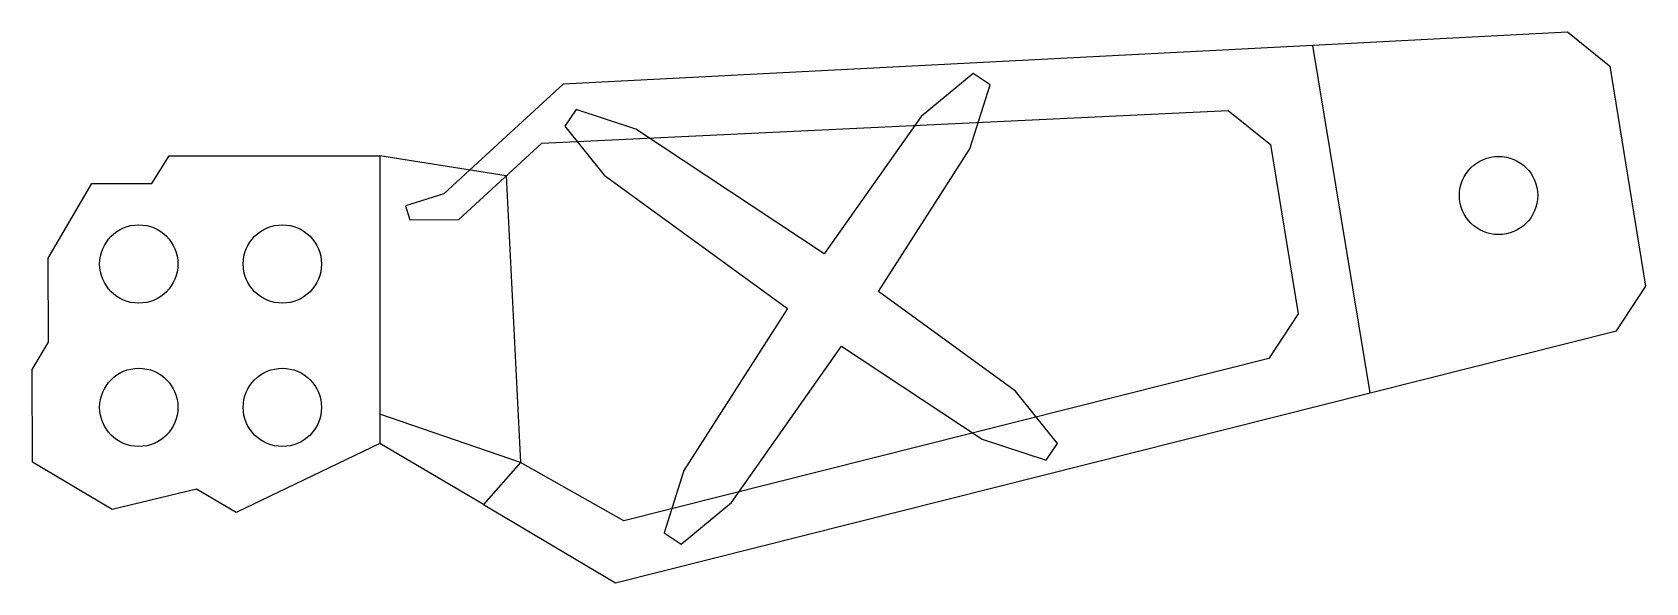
# Model space of a CAD drawing. Header units: inches. Extents: x -11 to 113, y 139 to 181.
import ezdxf

# ---------------------------------------------------------------- set-up
doc = ezdxf.new("R2010")
doc.units = ezdxf.units.IN
doc.header["$MEASUREMENT"] = 0
doc.layers.add('Secondary', color=40, linetype='Continuous')

msp = doc.modelspace()

# ---------------------------------------------------------------- linework, layer by layer
at = {"layer": 'Secondary'}
for p, q in [((106.69, 181.02), (87.19, 180.01)), ((109.92, 178.41), (106.69, 181.02)), ((87.19, 180.01), (29.75, 177.04)), ((91.58, 153.37), (87.19, 180.01)), ((112.7, 161.55), (109.98, 178.42)), ((29.75, 177.04), (22.56, 170.45)), ((61.15, 177.86), (57.18, 174.57)), ((60.9, 172.07), (62.45, 176.99)), ((62.45, 176.99), (61.15, 177.86)), ((28.1, 172.51), (80.7, 175.03)), ((30.74, 175.09), (29.86, 173.81)), ((35.32, 173.58), (30.74, 175.09)), ((57.18, 174.57), (49.75, 164.03)), ((80.7, 175.03), (83.93, 172.42)), ((29.86, 173.81), (32.87, 170.06)), ((49.75, 164.03), (35.32, 173.58)), ((21.74, 166.67), (28.1, 172.51)), ((53.9, 161.15), (60.9, 172.07)), ((83.93, 172.42), (86.07, 159.44)), ((-1.78, 169.42), (-0.46, 171.55)), ((-0.46, 171.55), (15.68, 171.55)), ((25.37, 170), (15.68, 171.55)), ((15.68, 171.55), (15.69, 149.5)), ((-9.72, 163.7), (-6.39, 169.42)), ((-6.39, 169.42), (-1.78, 169.42)), ((22.56, 170.45), (20.59, 168.64)), ((25.37, 170), (26.47, 148.02)), ((32.87, 170.06), (46.94, 159.84)), ((20.59, 168.64), (17.65, 167.7)), ((17.65, 167.7), (17.99, 166.64)), ((17.99, 166.64), (21.74, 166.67)), ((-9.7, 157.26), (-9.72, 163.7)), ((64.4, 153.51), (53.9, 161.15)), ((110.45, 158.12), (112.7, 161.55)), ((46.94, 159.84), (38.98, 147.42)), ((86.07, 159.44), (83.82, 156.01)), ((-10.94, 155.15), (-9.7, 157.26)), ((91.58, 153.37), (110.45, 158.12)), ((83.82, 156.01), (34.38, 143.57)), ((42.63, 144.96), (51.08, 156.96)), ((51.08, 156.96), (61.85, 149.83)), ((-10.93, 148.06), (-10.94, 155.15)), ((33.75, 138.81), (91.58, 153.37)), ((67.63, 149.49), (64.4, 153.51)), ((26.47, 148.02), (15.68, 151.75)), ((61.85, 149.83), (66.74, 148.22)), ((15.69, 149.5), (4.67, 144.2)), ((23.63, 144.8), (15.69, 149.5)), ((66.74, 148.22), (67.63, 149.49)), ((-4.81, 144.44), (-10.93, 148.06)), ((26.47, 148.02), (23.63, 144.8)), ((34.38, 143.57), (26.47, 148.02)), ((38.98, 147.42), (37.47, 142.63)), ((1.63, 146), (-4.81, 144.44)), ((4.67, 144.2), (1.63, 146)), ((23.63, 144.8), (33.75, 138.81)), ((38.77, 141.76), (42.63, 144.96)), ((37.47, 142.63), (38.77, 141.76))]:
    msp.add_line(p, q, dxfattribs=at)
for centre in [(101.42, 168.5), (-2.78, 163.25), (8.22, 163.25), (-2.78, 152.26), (8.22, 152.26)]:
    msp.add_circle(centre, 3, dxfattribs=at)

doc.saveas('drawing.dxf')
